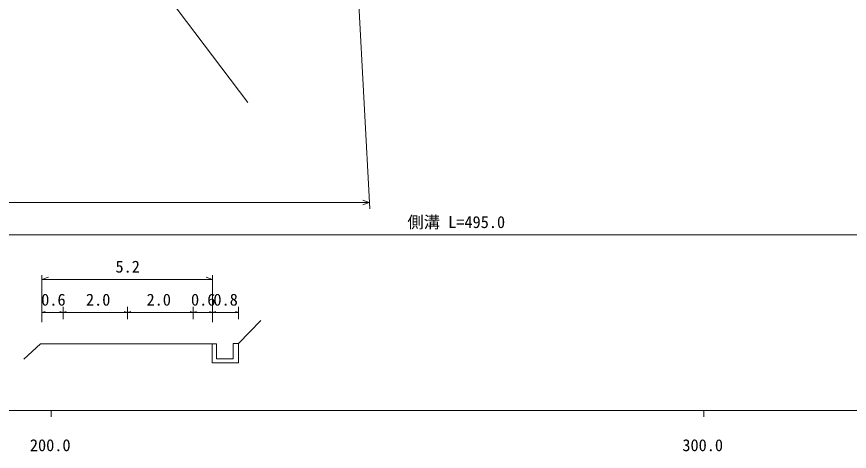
# Model space of a CAD drawing. Units: millimetres, scale not verified. Extents: x 40000 to 680000, y 20000 to 380000.
# Drawn here: x 262699 to 390322, y 198715 to 265431 of the extents above; entities that cross this region are included whole.
import ezdxf
from ezdxf.enums import TextEntityAlignment as Align

# ---------------------------------------------------------------- set-up
doc = ezdxf.new("R2010")
doc.units = ezdxf.units.MM
doc.header["$LTSCALE"] = 1000
doc.layers.add('M-STR-HTXT', color=7, linetype='Continuous', lineweight=13)
doc.layers.add('M-TTL-BAND', color=7, linetype='Continuous', lineweight=13)
doc.styles.add('ＭＳ ゴシック', font='')
doc.styles.get('ＭＳ ゴシック').set_extended_font_data('MS Gothic')

msp = doc.modelspace()

# ---------------------------------------------------------------- linework, layer by layer
at = {"layer": 'M-STR-HTXT'}
for p, q in [((251785, 313477), (298138, 252265)), ((313281, 302114), (316805, 235951)), ((209472, 236913), (316752, 236913)), ((316752, 236913), (315752, 237263)), ((316752, 236913), (315752, 236563)), ((78715, 231936), (564738, 231936)), ((266575, 218547), (266575, 225760)), ((266575, 225098), (267575, 225448)), ((266575, 225098), (292738, 225098)), ((292738, 225098), (291738, 225448)), ((292738, 218547), (292738, 225760)), ((269811, 219015), (269811, 220887)), ((279676, 219015), (279676, 220887)), ((289774, 219015), (289774, 220887)), ((296715, 219015), (296715, 220887)), ((266575, 220029), (267075, 220204)), ((266575, 220029), (269811, 220029)), ((269811, 220029), (269311, 220204)), ((269811, 220029), (270311, 220204)), ((269811, 220029), (279676, 220029)), ((279676, 220029), (279176, 220204)), ((279676, 220029), (280176, 220204)), ((279676, 220029), (289774, 220029)), ((289774, 220029), (289274, 220204)), ((289774, 220029), (290274, 220204)), ((289774, 220029), (292738, 220029)), ((292738, 220029), (292238, 220204)), ((292738, 220029), (293238, 220204)), ((292738, 220029), (296715, 220029)), ((296715, 220029), (296215, 220204)), ((296725, 215287), (300124, 218824)), ((263780, 212859), (266346, 215217)), ((266346, 215217), (293327, 215217)), ((292660, 212291), (292660, 215217)), ((293327, 215217), (293327, 212928)), ((295893, 212928), (295893, 215287)), ((295893, 215287), (296725, 215287)), ((296725, 215287), (296725, 212291)), ((296725, 212291), (292660, 212291)), ((293327, 212928), (295893, 212928))]:
    msp.add_line(p, q, dxfattribs=at)
at = {"layer": 'M-TTL-BAND'}
for p, q in [((40000, 205000), (579000, 205000)), ((268000, 205000), (268000, 204000)), ((368000, 205000), (368000, 204000))]:
    msp.add_line(p, q, dxfattribs=at)

# ---------------------------------------------------------------- texts
at = {"layer": 'M-STR-HTXT', "style": 'ＭＳ ゴシック'}
for s, p in [('側溝 L=495.0', (330075, 232436)), ('5.2', (279715, 225598)), ('0.6', (268329, 220529)), ('2.0', (275192, 220529)), ('2.0', (284472, 220529)), ('0.6', (291295, 220529)), ('0.8', (294726, 220529))]:
    msp.add_text(s, height=1833, dxfattribs=at).set_placement(p, align=Align.BOTTOM_CENTER)
at = {"layer": 'M-TTL-BAND', "style": 'ＭＳ ゴシック'}
for s, p in [('200.0', (267844, 198195)), ('300.0', (367844, 198195))]:
    msp.add_text(s, height=1833, dxfattribs=at).set_placement(p, align=Align.BOTTOM_CENTER)

doc.saveas('drawing.dxf')
